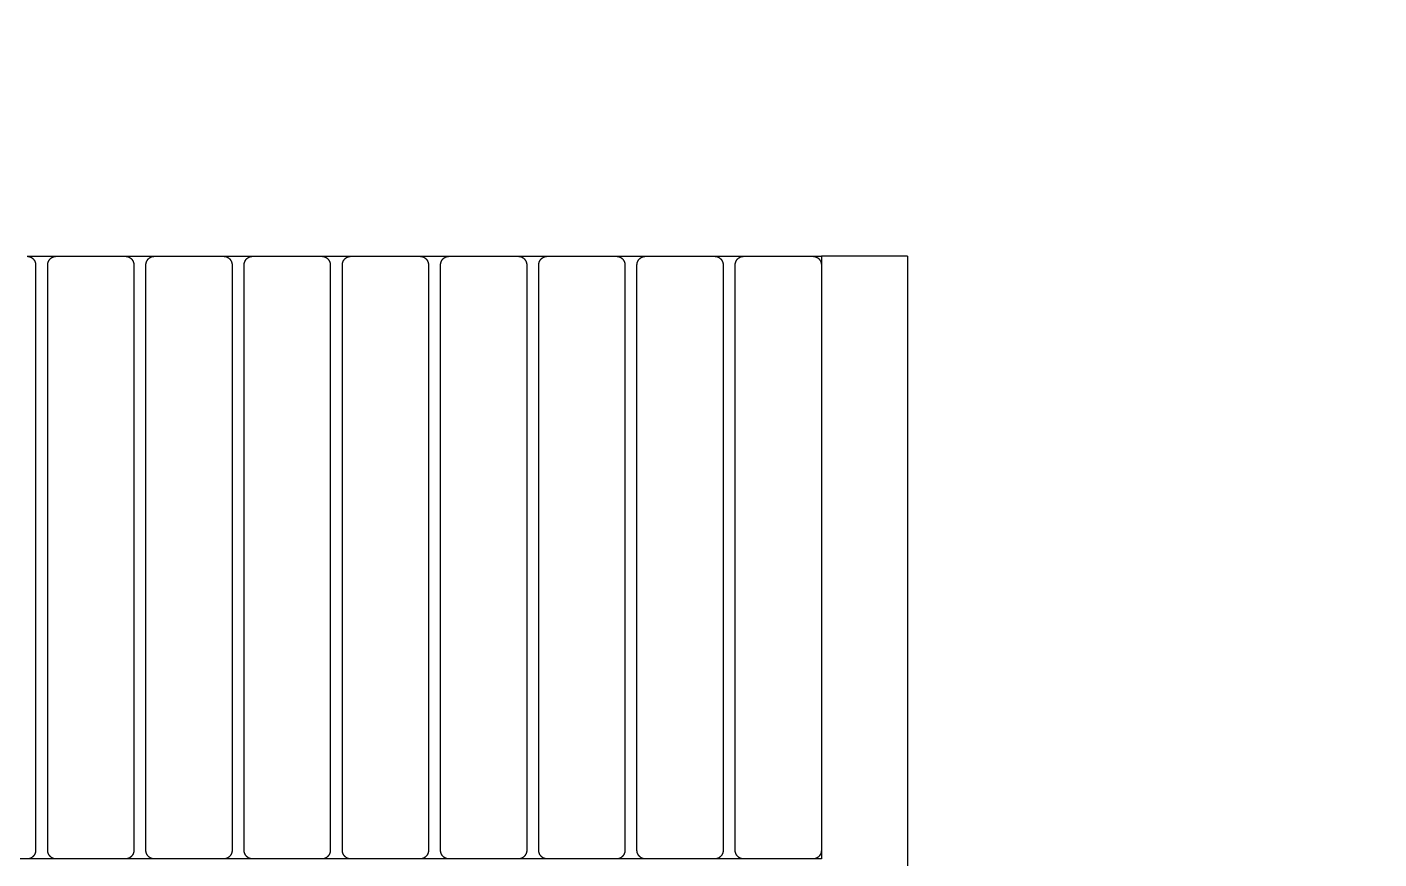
# Model space of a CAD drawing. Header units: millimetres. Extents: x -58335 to 291665, y -66693 to 213307.
# Drawn here: x 184793 to 185578, y -15502 to -15019 of the extents above; entities that cross this region are included whole.
import ezdxf

# ---------------------------------------------------------------- set-up
doc = ezdxf.new("R2010")
doc.units = ezdxf.units.MM
doc.header["$LTSCALE"] = 1000
for name, color, linetype in [('X-SITE$0$-MY-녹지', 254, 'Continuous'), ('X-SITE$0$-MY-시설선', 254, 'Continuous'), ('X-SITE$0$-MY-시설선 wood', 254, 'Continuous')]:
    doc.layers.add(name, color=color, linetype=linetype)
pattern_1 = [(0, (-29382.5, 14650.24), (317.5, 317.5), [158.75, -476.25]), (90, (-29303.13, 14570.87), (-317.5, 317.5), [158.75, -476.25])]

# ---------------------------------------------------------------- blocks, each defined once
blk = doc.blocks.new('X-SITE$0$GPSP-100')
at = {"layer": 'X-SITE$0$-MY-시설선'}
for points in [[(-2895.22, 0), (-2900, 0)], [(-2838.22, 0), (-2854.78, 0)], [(-2781.22, 0), (-2797.78, 0)], [(-2724.22, 0), (-2740.78, 0)], [(-2667.22, 0), (-2683.78, 0)], [(-2610.22, 0), (-2626.78, 0)], [(-2553.22, 0), (-2569.78, 0)], [(-2496.22, 0), (-2512.78, 0)], [(-2439.22, 0), (-2455.78, 0)], [(-2950, 0), (-2900, 0)], [(-2950, 0), (-2950, -750)], [(-2900, 0), (-2900, -4.78)], [(-2900, -345.22), (-2900, -350)], [(-2900, -350), (-2895.22, -350)], [(-2854.78, -350), (-2838.22, -350)], [(-2797.78, -350), (-2781.22, -350)], [(-2740.78, -350), (-2724.22, -350)], [(-2683.78, -350), (-2667.22, -350)], [(-2626.78, -350), (-2610.22, -350)], [(-2569.78, -350), (-2553.22, -350)], [(-2512.78, -350), (-2496.22, -350)], [(-2455.78, -350), (-2439.22, -350)]]:
    blk.add_lwpolyline(points, dxfattribs=at)
at = {"layer": 'X-SITE$0$-MY-시설선 wood'}
for points in [[(-2895, 0), (-2895.11, 0), (-2895.22, 0), (-2895.34, -0.01), (-2895.45, -0.02), (-2895.56, -0.03), (-2895.68, -0.05), (-2895.79, -0.06), (-2895.91, -0.08), (-2896.03, -0.11), (-2896.14, -0.13), (-2896.26, -0.16), (-2896.38, -0.19), (-2896.49, -0.23), (-2896.61, -0.27), (-2896.72, -0.31), (-2896.84, -0.35), (-2896.96, -0.4), (-2897.07, -0.45), (-2897.18, -0.5), (-2897.3, -0.56), (-2897.41, -0.62), (-2897.52, -0.68), (-2897.63, -0.75), (-2897.74, -0.82), (-2897.84, -0.89), (-2897.95, -0.96), (-2898.05, -1.04), (-2898.15, -1.12), (-2898.25, -1.2), (-2898.35, -1.29), (-2898.44, -1.37), (-2898.54, -1.46), (-2898.63, -1.56), (-2898.71, -1.65), (-2898.8, -1.75), (-2898.88, -1.85), (-2898.96, -1.95), (-2899.04, -2.05), (-2899.11, -2.16), (-2899.18, -2.26), (-2899.25, -2.37), (-2899.32, -2.48), (-2899.38, -2.59), (-2899.44, -2.7), (-2899.5, -2.82), (-2899.55, -2.93), (-2899.6, -3.04), (-2899.65, -3.16), (-2899.69, -3.28), (-2899.73, -3.39), (-2899.77, -3.51), (-2899.81, -3.62), (-2899.84, -3.74), (-2899.87, -3.86), (-2899.89, -3.97), (-2899.92, -4.09), (-2899.94, -4.21), (-2899.95, -4.32), (-2899.97, -4.44), (-2899.98, -4.55), (-2899.99, -4.66), (-2900, -4.78), (-2900, -4.89), (-2900, -5)], [(-2855, 0), (-2895, 0)], [(-2850, -5), (-2850, -4.89), (-2850, -4.78), (-2850.01, -4.66), (-2850.02, -4.55), (-2850.03, -4.44), (-2850.05, -4.32), (-2850.06, -4.21), (-2850.08, -4.09), (-2850.11, -3.97), (-2850.13, -3.86), (-2850.16, -3.74), (-2850.19, -3.62), (-2850.23, -3.51), (-2850.27, -3.39), (-2850.31, -3.28), (-2850.35, -3.16), (-2850.4, -3.04), (-2850.45, -2.93), (-2850.5, -2.82), (-2850.56, -2.7), (-2850.62, -2.59), (-2850.68, -2.48), (-2850.75, -2.37), (-2850.82, -2.26), (-2850.89, -2.16), (-2850.96, -2.05), (-2851.04, -1.95), (-2851.12, -1.85), (-2851.2, -1.75), (-2851.29, -1.65), (-2851.37, -1.56), (-2851.46, -1.46), (-2851.56, -1.37), (-2851.65, -1.29), (-2851.75, -1.2), (-2851.85, -1.12), (-2851.95, -1.04), (-2852.05, -0.96), (-2852.16, -0.89), (-2852.26, -0.82), (-2852.37, -0.75), (-2852.48, -0.68), (-2852.59, -0.62), (-2852.7, -0.56), (-2852.82, -0.5), (-2852.93, -0.45), (-2853.04, -0.4), (-2853.16, -0.35), (-2853.28, -0.31), (-2853.39, -0.27), (-2853.51, -0.23), (-2853.62, -0.19), (-2853.74, -0.16), (-2853.86, -0.13), (-2853.97, -0.11), (-2854.09, -0.08), (-2854.21, -0.06), (-2854.32, -0.05), (-2854.44, -0.03), (-2854.55, -0.02), (-2854.66, -0.01), (-2854.78, 0), (-2854.89, 0), (-2855, 0)], [(-2838, 0), (-2838.11, 0), (-2838.22, 0), (-2838.34, -0.01), (-2838.45, -0.02), (-2838.56, -0.03), (-2838.68, -0.05), (-2838.79, -0.06), (-2838.91, -0.08), (-2839.03, -0.11), (-2839.14, -0.13), (-2839.26, -0.16), (-2839.38, -0.19), (-2839.49, -0.23), (-2839.61, -0.27), (-2839.72, -0.31), (-2839.84, -0.35), (-2839.96, -0.4), (-2840.07, -0.45), (-2840.18, -0.5), (-2840.3, -0.56), (-2840.41, -0.62), (-2840.52, -0.68), (-2840.63, -0.75), (-2840.74, -0.82), (-2840.84, -0.89), (-2840.95, -0.96), (-2841.05, -1.04), (-2841.15, -1.12), (-2841.25, -1.2), (-2841.35, -1.29), (-2841.44, -1.37), (-2841.54, -1.46), (-2841.63, -1.56), (-2841.71, -1.65), (-2841.8, -1.75), (-2841.88, -1.85), (-2841.96, -1.95), (-2842.04, -2.05), (-2842.11, -2.16), (-2842.18, -2.26), (-2842.25, -2.37), (-2842.32, -2.48), (-2842.38, -2.59), (-2842.44, -2.7), (-2842.5, -2.82), (-2842.55, -2.93), (-2842.6, -3.04), (-2842.65, -3.16), (-2842.69, -3.28), (-2842.73, -3.39), (-2842.77, -3.51), (-2842.81, -3.62), (-2842.84, -3.74), (-2842.87, -3.86), (-2842.89, -3.97), (-2842.92, -4.09), (-2842.94, -4.21), (-2842.95, -4.32), (-2842.97, -4.44), (-2842.98, -4.55), (-2842.99, -4.66), (-2843, -4.78), (-2843, -4.89), (-2843, -5)], [(-2798, 0), (-2838, 0)], [(-2793, -5), (-2793, -4.89), (-2793, -4.78), (-2793.01, -4.66), (-2793.02, -4.55), (-2793.03, -4.44), (-2793.05, -4.32), (-2793.06, -4.21), (-2793.08, -4.09), (-2793.11, -3.97), (-2793.13, -3.86), (-2793.16, -3.74), (-2793.19, -3.62), (-2793.23, -3.51), (-2793.27, -3.39), (-2793.31, -3.28), (-2793.35, -3.16), (-2793.4, -3.04), (-2793.45, -2.93), (-2793.5, -2.82), (-2793.56, -2.7), (-2793.62, -2.59), (-2793.68, -2.48), (-2793.75, -2.37), (-2793.82, -2.26), (-2793.89, -2.16), (-2793.96, -2.05), (-2794.04, -1.95), (-2794.12, -1.85), (-2794.2, -1.75), (-2794.29, -1.65), (-2794.37, -1.56), (-2794.46, -1.46), (-2794.56, -1.37), (-2794.65, -1.29), (-2794.75, -1.2), (-2794.85, -1.12), (-2794.95, -1.04), (-2795.05, -0.96), (-2795.16, -0.89), (-2795.26, -0.82), (-2795.37, -0.75), (-2795.48, -0.68), (-2795.59, -0.62), (-2795.7, -0.56), (-2795.82, -0.5), (-2795.93, -0.45), (-2796.04, -0.4), (-2796.16, -0.35), (-2796.28, -0.31), (-2796.39, -0.27), (-2796.51, -0.23), (-2796.62, -0.19), (-2796.74, -0.16), (-2796.86, -0.13), (-2796.97, -0.11), (-2797.09, -0.08), (-2797.21, -0.06), (-2797.32, -0.05), (-2797.44, -0.03), (-2797.55, -0.02), (-2797.66, -0.01), (-2797.78, 0), (-2797.89, 0), (-2798, 0)], [(-2781, 0), (-2781.11, 0), (-2781.22, 0), (-2781.34, -0.01), (-2781.45, -0.02), (-2781.56, -0.03), (-2781.68, -0.05), (-2781.79, -0.06), (-2781.91, -0.08), (-2782.03, -0.11), (-2782.14, -0.13), (-2782.26, -0.16), (-2782.38, -0.19), (-2782.49, -0.23), (-2782.61, -0.27), (-2782.72, -0.31), (-2782.84, -0.35), (-2782.96, -0.4), (-2783.07, -0.45), (-2783.18, -0.5), (-2783.3, -0.56), (-2783.41, -0.62), (-2783.52, -0.68), (-2783.63, -0.75), (-2783.74, -0.82), (-2783.84, -0.89), (-2783.95, -0.96), (-2784.05, -1.04), (-2784.15, -1.12), (-2784.25, -1.2), (-2784.35, -1.29), (-2784.44, -1.37), (-2784.54, -1.46), (-2784.63, -1.56), (-2784.71, -1.65), (-2784.8, -1.75), (-2784.88, -1.85), (-2784.96, -1.95), (-2785.04, -2.05), (-2785.11, -2.16), (-2785.18, -2.26), (-2785.25, -2.37), (-2785.32, -2.48), (-2785.38, -2.59), (-2785.44, -2.7), (-2785.5, -2.82), (-2785.55, -2.93), (-2785.6, -3.04), (-2785.65, -3.16), (-2785.69, -3.28), (-2785.73, -3.39), (-2785.77, -3.51), (-2785.81, -3.62), (-2785.84, -3.74), (-2785.87, -3.86), (-2785.89, -3.97), (-2785.92, -4.09), (-2785.94, -4.21), (-2785.95, -4.32), (-2785.97, -4.44), (-2785.98, -4.55), (-2785.99, -4.66), (-2786, -4.78), (-2786, -4.89), (-2786, -5)], [(-2741, 0), (-2781, 0)], [(-2736, -5), (-2736, -4.89), (-2736, -4.78), (-2736.01, -4.66), (-2736.02, -4.55), (-2736.03, -4.44), (-2736.05, -4.32), (-2736.06, -4.21), (-2736.08, -4.09), (-2736.11, -3.97), (-2736.13, -3.86), (-2736.16, -3.74), (-2736.19, -3.62), (-2736.23, -3.51), (-2736.27, -3.39), (-2736.31, -3.28), (-2736.35, -3.16), (-2736.4, -3.04), (-2736.45, -2.93), (-2736.5, -2.82), (-2736.56, -2.7), (-2736.62, -2.59), (-2736.68, -2.48), (-2736.75, -2.37), (-2736.82, -2.26), (-2736.89, -2.16), (-2736.96, -2.05), (-2737.04, -1.95), (-2737.12, -1.85), (-2737.2, -1.75), (-2737.29, -1.65), (-2737.37, -1.56), (-2737.46, -1.46), (-2737.56, -1.37), (-2737.65, -1.29), (-2737.75, -1.2), (-2737.85, -1.12), (-2737.95, -1.04), (-2738.05, -0.96), (-2738.16, -0.89), (-2738.26, -0.82), (-2738.37, -0.75), (-2738.48, -0.68), (-2738.59, -0.62), (-2738.7, -0.56), (-2738.82, -0.5), (-2738.93, -0.45), (-2739.04, -0.4), (-2739.16, -0.35), (-2739.28, -0.31), (-2739.39, -0.27), (-2739.51, -0.23), (-2739.62, -0.19), (-2739.74, -0.16), (-2739.86, -0.13), (-2739.97, -0.11), (-2740.09, -0.08), (-2740.21, -0.06), (-2740.32, -0.05), (-2740.44, -0.03), (-2740.55, -0.02), (-2740.66, -0.01), (-2740.78, 0), (-2740.89, 0), (-2741, 0)], [(-2724, 0), (-2724.11, 0), (-2724.22, 0), (-2724.34, -0.01), (-2724.45, -0.02), (-2724.56, -0.03), (-2724.68, -0.05), (-2724.79, -0.06), (-2724.91, -0.08), (-2725.03, -0.11), (-2725.14, -0.13), (-2725.26, -0.16), (-2725.38, -0.19), (-2725.49, -0.23), (-2725.61, -0.27), (-2725.72, -0.31), (-2725.84, -0.35), (-2725.96, -0.4), (-2726.07, -0.45), (-2726.18, -0.5), (-2726.3, -0.56), (-2726.41, -0.62), (-2726.52, -0.68), (-2726.63, -0.75), (-2726.74, -0.82), (-2726.84, -0.89), (-2726.95, -0.96), (-2727.05, -1.04), (-2727.15, -1.12), (-2727.25, -1.2), (-2727.35, -1.29), (-2727.44, -1.37), (-2727.54, -1.46), (-2727.63, -1.56), (-2727.71, -1.65), (-2727.8, -1.75), (-2727.88, -1.85), (-2727.96, -1.95), (-2728.04, -2.05), (-2728.11, -2.16), (-2728.18, -2.26), (-2728.25, -2.37), (-2728.32, -2.48), (-2728.38, -2.59), (-2728.44, -2.7), (-2728.5, -2.82), (-2728.55, -2.93), (-2728.6, -3.04), (-2728.65, -3.16), (-2728.69, -3.28), (-2728.73, -3.39), (-2728.77, -3.51), (-2728.81, -3.62), (-2728.84, -3.74), (-2728.87, -3.86), (-2728.89, -3.97), (-2728.92, -4.09), (-2728.94, -4.21), (-2728.95, -4.32), (-2728.97, -4.44), (-2728.98, -4.55), (-2728.99, -4.66), (-2729, -4.78), (-2729, -4.89), (-2729, -5)], [(-2684, 0), (-2724, 0)], [(-2679, -5), (-2679, -4.89), (-2679, -4.78), (-2679.01, -4.66), (-2679.02, -4.55), (-2679.03, -4.44), (-2679.05, -4.32), (-2679.06, -4.21), (-2679.08, -4.09), (-2679.11, -3.97), (-2679.13, -3.86), (-2679.16, -3.74), (-2679.19, -3.62), (-2679.23, -3.51), (-2679.27, -3.39), (-2679.31, -3.28), (-2679.35, -3.16), (-2679.4, -3.04), (-2679.45, -2.93), (-2679.5, -2.82), (-2679.56, -2.7), (-2679.62, -2.59), (-2679.68, -2.48), (-2679.75, -2.37), (-2679.82, -2.26), (-2679.89, -2.16), (-2679.96, -2.05), (-2680.04, -1.95), (-2680.12, -1.85), (-2680.2, -1.75), (-2680.29, -1.65), (-2680.37, -1.56), (-2680.46, -1.46), (-2680.56, -1.37), (-2680.65, -1.29), (-2680.75, -1.2), (-2680.85, -1.12), (-2680.95, -1.04), (-2681.05, -0.96), (-2681.16, -0.89), (-2681.26, -0.82), (-2681.37, -0.75), (-2681.48, -0.68), (-2681.59, -0.62), (-2681.7, -0.56), (-2681.82, -0.5), (-2681.93, -0.45), (-2682.04, -0.4), (-2682.16, -0.35), (-2682.28, -0.31), (-2682.39, -0.27), (-2682.51, -0.23), (-2682.62, -0.19), (-2682.74, -0.16), (-2682.86, -0.13), (-2682.97, -0.11), (-2683.09, -0.08), (-2683.21, -0.06), (-2683.32, -0.05), (-2683.44, -0.03), (-2683.55, -0.02), (-2683.66, -0.01), (-2683.78, 0), (-2683.89, 0), (-2684, 0)], [(-2667, 0), (-2667.11, 0), (-2667.22, 0), (-2667.34, -0.01), (-2667.45, -0.02), (-2667.56, -0.03), (-2667.68, -0.05), (-2667.79, -0.06), (-2667.91, -0.08), (-2668.03, -0.11), (-2668.14, -0.13), (-2668.26, -0.16), (-2668.38, -0.19), (-2668.49, -0.23), (-2668.61, -0.27), (-2668.72, -0.31), (-2668.84, -0.35), (-2668.96, -0.4), (-2669.07, -0.45), (-2669.18, -0.5), (-2669.3, -0.56), (-2669.41, -0.62), (-2669.52, -0.68), (-2669.63, -0.75), (-2669.74, -0.82), (-2669.84, -0.89), (-2669.95, -0.96), (-2670.05, -1.04), (-2670.15, -1.12), (-2670.25, -1.2), (-2670.35, -1.29), (-2670.44, -1.37), (-2670.54, -1.46), (-2670.63, -1.56), (-2670.71, -1.65), (-2670.8, -1.75), (-2670.88, -1.85), (-2670.96, -1.95), (-2671.04, -2.05), (-2671.11, -2.16), (-2671.18, -2.26), (-2671.25, -2.37), (-2671.32, -2.48), (-2671.38, -2.59), (-2671.44, -2.7), (-2671.5, -2.82), (-2671.55, -2.93), (-2671.6, -3.04), (-2671.65, -3.16), (-2671.69, -3.28), (-2671.73, -3.39), (-2671.77, -3.51), (-2671.81, -3.62), (-2671.84, -3.74), (-2671.87, -3.86), (-2671.89, -3.97), (-2671.92, -4.09), (-2671.94, -4.21), (-2671.95, -4.32), (-2671.97, -4.44), (-2671.98, -4.55), (-2671.99, -4.66), (-2672, -4.78), (-2672, -4.89), (-2672, -5)], [(-2627, 0), (-2667, 0)], [(-2622, -5), (-2622, -4.89), (-2622, -4.78), (-2622.01, -4.66), (-2622.02, -4.55), (-2622.03, -4.44), (-2622.05, -4.32), (-2622.06, -4.21), (-2622.08, -4.09), (-2622.11, -3.97), (-2622.13, -3.86), (-2622.16, -3.74), (-2622.19, -3.62), (-2622.23, -3.51), (-2622.27, -3.39), (-2622.31, -3.28), (-2622.35, -3.16), (-2622.4, -3.04), (-2622.45, -2.93), (-2622.5, -2.82), (-2622.56, -2.7), (-2622.62, -2.59), (-2622.68, -2.48), (-2622.75, -2.37), (-2622.82, -2.26), (-2622.89, -2.16), (-2622.96, -2.05), (-2623.04, -1.95), (-2623.12, -1.85), (-2623.2, -1.75), (-2623.29, -1.65), (-2623.37, -1.56), (-2623.46, -1.46), (-2623.56, -1.37), (-2623.65, -1.29), (-2623.75, -1.2), (-2623.85, -1.12), (-2623.95, -1.04), (-2624.05, -0.96), (-2624.16, -0.89), (-2624.26, -0.82), (-2624.37, -0.75), (-2624.48, -0.68), (-2624.59, -0.62), (-2624.7, -0.56), (-2624.82, -0.5), (-2624.93, -0.45), (-2625.04, -0.4), (-2625.16, -0.35), (-2625.28, -0.31), (-2625.39, -0.27), (-2625.51, -0.23), (-2625.62, -0.19), (-2625.74, -0.16), (-2625.86, -0.13), (-2625.97, -0.11), (-2626.09, -0.08), (-2626.21, -0.06), (-2626.32, -0.05), (-2626.44, -0.03), (-2626.55, -0.02), (-2626.66, -0.01), (-2626.78, 0), (-2626.89, 0), (-2627, 0)], [(-2610, 0), (-2610.11, 0), (-2610.22, 0), (-2610.34, -0.01), (-2610.45, -0.02), (-2610.56, -0.03), (-2610.68, -0.05), (-2610.79, -0.06), (-2610.91, -0.08), (-2611.03, -0.11), (-2611.14, -0.13), (-2611.26, -0.16), (-2611.38, -0.19), (-2611.49, -0.23), (-2611.61, -0.27), (-2611.72, -0.31), (-2611.84, -0.35), (-2611.96, -0.4), (-2612.07, -0.45), (-2612.18, -0.5), (-2612.3, -0.56), (-2612.41, -0.62), (-2612.52, -0.68), (-2612.63, -0.75), (-2612.74, -0.82), (-2612.84, -0.89), (-2612.95, -0.96), (-2613.05, -1.04), (-2613.15, -1.12), (-2613.25, -1.2), (-2613.35, -1.29), (-2613.44, -1.37), (-2613.54, -1.46), (-2613.63, -1.56), (-2613.71, -1.65), (-2613.8, -1.75), (-2613.88, -1.85), (-2613.96, -1.95), (-2614.04, -2.05), (-2614.11, -2.16), (-2614.18, -2.26), (-2614.25, -2.37), (-2614.32, -2.48), (-2614.38, -2.59), (-2614.44, -2.7), (-2614.5, -2.82), (-2614.55, -2.93), (-2614.6, -3.04), (-2614.65, -3.16), (-2614.69, -3.28), (-2614.73, -3.39), (-2614.77, -3.51), (-2614.81, -3.62), (-2614.84, -3.74), (-2614.87, -3.86), (-2614.89, -3.97), (-2614.92, -4.09), (-2614.94, -4.21), (-2614.95, -4.32), (-2614.97, -4.44), (-2614.98, -4.55), (-2614.99, -4.66), (-2615, -4.78), (-2615, -4.89), (-2615, -5)], [(-2570, 0), (-2610, 0)], [(-2565, -5), (-2565, -4.89), (-2565, -4.78), (-2565.01, -4.66), (-2565.02, -4.55), (-2565.03, -4.44), (-2565.05, -4.32), (-2565.06, -4.21), (-2565.08, -4.09), (-2565.11, -3.97), (-2565.13, -3.86), (-2565.16, -3.74), (-2565.19, -3.62), (-2565.23, -3.51), (-2565.27, -3.39), (-2565.31, -3.28), (-2565.35, -3.16), (-2565.4, -3.04), (-2565.45, -2.93), (-2565.5, -2.82), (-2565.56, -2.7), (-2565.62, -2.59), (-2565.68, -2.48), (-2565.75, -2.37), (-2565.82, -2.26), (-2565.89, -2.16), (-2565.96, -2.05), (-2566.04, -1.95), (-2566.12, -1.85), (-2566.2, -1.75), (-2566.29, -1.65), (-2566.37, -1.56), (-2566.46, -1.46), (-2566.56, -1.37), (-2566.65, -1.29), (-2566.75, -1.2), (-2566.85, -1.12), (-2566.95, -1.04), (-2567.05, -0.96), (-2567.16, -0.89), (-2567.26, -0.82), (-2567.37, -0.75), (-2567.48, -0.68), (-2567.59, -0.62), (-2567.7, -0.56), (-2567.82, -0.5), (-2567.93, -0.45), (-2568.04, -0.4), (-2568.16, -0.35), (-2568.28, -0.31), (-2568.39, -0.27), (-2568.51, -0.23), (-2568.62, -0.19), (-2568.74, -0.16), (-2568.86, -0.13), (-2568.97, -0.11), (-2569.09, -0.08), (-2569.21, -0.06), (-2569.32, -0.05), (-2569.44, -0.03), (-2569.55, -0.02), (-2569.66, -0.01), (-2569.78, 0), (-2569.89, 0), (-2570, 0)], [(-2553, 0), (-2553.11, 0), (-2553.22, 0), (-2553.34, -0.01), (-2553.45, -0.02), (-2553.56, -0.03), (-2553.68, -0.05), (-2553.79, -0.06), (-2553.91, -0.08), (-2554.03, -0.11), (-2554.14, -0.13), (-2554.26, -0.16), (-2554.38, -0.19), (-2554.49, -0.23), (-2554.61, -0.27), (-2554.72, -0.31), (-2554.84, -0.35), (-2554.96, -0.4), (-2555.07, -0.45), (-2555.18, -0.5), (-2555.3, -0.56), (-2555.41, -0.62), (-2555.52, -0.68), (-2555.63, -0.75), (-2555.74, -0.82), (-2555.84, -0.89), (-2555.95, -0.96), (-2556.05, -1.04), (-2556.15, -1.12), (-2556.25, -1.2), (-2556.35, -1.29), (-2556.44, -1.37), (-2556.54, -1.46), (-2556.63, -1.56), (-2556.71, -1.65), (-2556.8, -1.75), (-2556.88, -1.85), (-2556.96, -1.95), (-2557.04, -2.05), (-2557.11, -2.16), (-2557.18, -2.26), (-2557.25, -2.37), (-2557.32, -2.48), (-2557.38, -2.59), (-2557.44, -2.7), (-2557.5, -2.82), (-2557.55, -2.93), (-2557.6, -3.04), (-2557.65, -3.16), (-2557.69, -3.28), (-2557.73, -3.39), (-2557.77, -3.51), (-2557.81, -3.62), (-2557.84, -3.74), (-2557.87, -3.86), (-2557.89, -3.97), (-2557.92, -4.09), (-2557.94, -4.21), (-2557.95, -4.32), (-2557.97, -4.44), (-2557.98, -4.55), (-2557.99, -4.66), (-2558, -4.78), (-2558, -4.89), (-2558, -5)], [(-2513, 0), (-2553, 0)], [(-2508, -5), (-2508, -4.89), (-2508, -4.78), (-2508.01, -4.66), (-2508.02, -4.55), (-2508.03, -4.44), (-2508.05, -4.32), (-2508.06, -4.21), (-2508.08, -4.09), (-2508.11, -3.97), (-2508.13, -3.86), (-2508.16, -3.74), (-2508.19, -3.62), (-2508.23, -3.51), (-2508.27, -3.39), (-2508.31, -3.28), (-2508.35, -3.16), (-2508.4, -3.04), (-2508.45, -2.93), (-2508.5, -2.82), (-2508.56, -2.7), (-2508.62, -2.59), (-2508.68, -2.48), (-2508.75, -2.37), (-2508.82, -2.26), (-2508.89, -2.16), (-2508.96, -2.05), (-2509.04, -1.95), (-2509.12, -1.85), (-2509.2, -1.75), (-2509.29, -1.65), (-2509.37, -1.56), (-2509.46, -1.46), (-2509.56, -1.37), (-2509.65, -1.29), (-2509.75, -1.2), (-2509.85, -1.12), (-2509.95, -1.04), (-2510.05, -0.96), (-2510.16, -0.89), (-2510.26, -0.82), (-2510.37, -0.75), (-2510.48, -0.68), (-2510.59, -0.62), (-2510.7, -0.56), (-2510.82, -0.5), (-2510.93, -0.45), (-2511.04, -0.4), (-2511.16, -0.35), (-2511.28, -0.31), (-2511.39, -0.27), (-2511.51, -0.23), (-2511.62, -0.19), (-2511.74, -0.16), (-2511.86, -0.13), (-2511.97, -0.11), (-2512.09, -0.08), (-2512.21, -0.06), (-2512.32, -0.05), (-2512.44, -0.03), (-2512.55, -0.02), (-2512.66, -0.01), (-2512.78, 0), (-2512.89, 0), (-2513, 0)], [(-2496, 0), (-2496.11, 0), (-2496.22, 0), (-2496.34, -0.01), (-2496.45, -0.02), (-2496.56, -0.03), (-2496.68, -0.05), (-2496.79, -0.06), (-2496.91, -0.08), (-2497.03, -0.11), (-2497.14, -0.13), (-2497.26, -0.16), (-2497.38, -0.19), (-2497.49, -0.23), (-2497.61, -0.27), (-2497.72, -0.31), (-2497.84, -0.35), (-2497.96, -0.4), (-2498.07, -0.45), (-2498.18, -0.5), (-2498.3, -0.56), (-2498.41, -0.62), (-2498.52, -0.68), (-2498.63, -0.75), (-2498.74, -0.82), (-2498.84, -0.89), (-2498.95, -0.96), (-2499.05, -1.04), (-2499.15, -1.12), (-2499.25, -1.2), (-2499.35, -1.29), (-2499.44, -1.37), (-2499.54, -1.46), (-2499.63, -1.56), (-2499.71, -1.65), (-2499.8, -1.75), (-2499.88, -1.85), (-2499.96, -1.95), (-2500.04, -2.05), (-2500.11, -2.16), (-2500.18, -2.26), (-2500.25, -2.37), (-2500.32, -2.48), (-2500.38, -2.59), (-2500.44, -2.7), (-2500.5, -2.82), (-2500.55, -2.93), (-2500.6, -3.04), (-2500.65, -3.16), (-2500.69, -3.28), (-2500.73, -3.39), (-2500.77, -3.51), (-2500.81, -3.62), (-2500.84, -3.74), (-2500.87, -3.86), (-2500.89, -3.97), (-2500.92, -4.09), (-2500.94, -4.21), (-2500.95, -4.32), (-2500.97, -4.44), (-2500.98, -4.55), (-2500.99, -4.66), (-2501, -4.78), (-2501, -4.89), (-2501, -5)], [(-2456, 0), (-2496, 0)], [(-2451, -5), (-2451, -4.89), (-2451, -4.78), (-2451.01, -4.66), (-2451.02, -4.55), (-2451.03, -4.44), (-2451.05, -4.32), (-2451.06, -4.21), (-2451.08, -4.09), (-2451.11, -3.97), (-2451.13, -3.86), (-2451.16, -3.74), (-2451.19, -3.62), (-2451.23, -3.51), (-2451.27, -3.39), (-2451.31, -3.28), (-2451.35, -3.16), (-2451.4, -3.04), (-2451.45, -2.93), (-2451.5, -2.82), (-2451.56, -2.7), (-2451.62, -2.59), (-2451.68, -2.48), (-2451.75, -2.37), (-2451.82, -2.26), (-2451.89, -2.16), (-2451.96, -2.05), (-2452.04, -1.95), (-2452.12, -1.85), (-2452.2, -1.75), (-2452.29, -1.65), (-2452.37, -1.56), (-2452.46, -1.46), (-2452.56, -1.37), (-2452.65, -1.29), (-2452.75, -1.2), (-2452.85, -1.12), (-2452.95, -1.04), (-2453.05, -0.96), (-2453.16, -0.89), (-2453.26, -0.82), (-2453.37, -0.75), (-2453.48, -0.68), (-2453.59, -0.62), (-2453.7, -0.56), (-2453.82, -0.5), (-2453.93, -0.45), (-2454.04, -0.4), (-2454.16, -0.35), (-2454.28, -0.31), (-2454.39, -0.27), (-2454.51, -0.23), (-2454.62, -0.19), (-2454.74, -0.16), (-2454.86, -0.13), (-2454.97, -0.11), (-2455.09, -0.08), (-2455.21, -0.06), (-2455.32, -0.05), (-2455.44, -0.03), (-2455.55, -0.02), (-2455.66, -0.01), (-2455.78, 0), (-2455.89, 0), (-2456, 0)], [(-2439, 0), (-2439.11, 0), (-2439.22, 0), (-2439.34, -0.01), (-2439.45, -0.02), (-2439.56, -0.03), (-2439.68, -0.05), (-2439.79, -0.06), (-2439.91, -0.08), (-2440.03, -0.11), (-2440.14, -0.13), (-2440.26, -0.16), (-2440.38, -0.19), (-2440.49, -0.23), (-2440.61, -0.27), (-2440.72, -0.31), (-2440.84, -0.35), (-2440.96, -0.4), (-2441.07, -0.45), (-2441.18, -0.5), (-2441.3, -0.56), (-2441.41, -0.62), (-2441.52, -0.68), (-2441.63, -0.75), (-2441.74, -0.82), (-2441.84, -0.89), (-2441.95, -0.96), (-2442.05, -1.04), (-2442.15, -1.12), (-2442.25, -1.2), (-2442.35, -1.29), (-2442.44, -1.37), (-2442.54, -1.46), (-2442.63, -1.56), (-2442.71, -1.65), (-2442.8, -1.75), (-2442.88, -1.85), (-2442.96, -1.95), (-2443.04, -2.05), (-2443.11, -2.16), (-2443.18, -2.26), (-2443.25, -2.37), (-2443.32, -2.48), (-2443.38, -2.59), (-2443.44, -2.7), (-2443.5, -2.82), (-2443.55, -2.93), (-2443.6, -3.04), (-2443.65, -3.16), (-2443.69, -3.28), (-2443.73, -3.39), (-2443.77, -3.51), (-2443.81, -3.62), (-2443.84, -3.74), (-2443.87, -3.86), (-2443.89, -3.97), (-2443.92, -4.09), (-2443.94, -4.21), (-2443.95, -4.32), (-2443.97, -4.44), (-2443.98, -4.55), (-2443.99, -4.66), (-2444, -4.78), (-2444, -4.89), (-2444, -5)], [(-2900, -5), (-2900, -345)], [(-2850, -345), (-2850, -5)], [(-2843, -5), (-2843, -345)], [(-2793, -345), (-2793, -5)], [(-2786, -5), (-2786, -345)], [(-2736, -345), (-2736, -5)], [(-2729, -5), (-2729, -345)], [(-2679, -345), (-2679, -5)], [(-2672, -5), (-2672, -345)], [(-2622, -345), (-2622, -5)], [(-2615, -5), (-2615, -345)], [(-2565, -345), (-2565, -5)], [(-2558, -5), (-2558, -345)], [(-2508, -345), (-2508, -5)], [(-2501, -5), (-2501, -345)], [(-2451, -345), (-2451, -5)], [(-2444, -5), (-2444, -345)], [(-2900, -345), (-2900, -345.11), (-2900, -345.22), (-2899.99, -345.34), (-2899.98, -345.45), (-2899.97, -345.56), (-2899.95, -345.68), (-2899.94, -345.79), (-2899.92, -345.91), (-2899.89, -346.03), (-2899.87, -346.14), (-2899.84, -346.26), (-2899.81, -346.38), (-2899.77, -346.49), (-2899.73, -346.61), (-2899.69, -346.72), (-2899.65, -346.84), (-2899.6, -346.96), (-2899.55, -347.07), (-2899.5, -347.18), (-2899.44, -347.3), (-2899.38, -347.41), (-2899.32, -347.52), (-2899.25, -347.63), (-2899.18, -347.74), (-2899.11, -347.84), (-2899.04, -347.95), (-2898.96, -348.05), (-2898.88, -348.15), (-2898.8, -348.25), (-2898.71, -348.35), (-2898.63, -348.44), (-2898.54, -348.54), (-2898.44, -348.63), (-2898.35, -348.71), (-2898.25, -348.8), (-2898.15, -348.88), (-2898.05, -348.96), (-2897.95, -349.04), (-2897.84, -349.11), (-2897.74, -349.18), (-2897.63, -349.25), (-2897.52, -349.32), (-2897.41, -349.38), (-2897.3, -349.44), (-2897.18, -349.5), (-2897.07, -349.55), (-2896.96, -349.6), (-2896.84, -349.65), (-2896.72, -349.69), (-2896.61, -349.73), (-2896.49, -349.77), (-2896.38, -349.81), (-2896.26, -349.84), (-2896.14, -349.87), (-2896.03, -349.89), (-2895.91, -349.92), (-2895.79, -349.94), (-2895.68, -349.95), (-2895.56, -349.97), (-2895.45, -349.98), (-2895.34, -349.99), (-2895.22, -350), (-2895.11, -350), (-2895, -350)], [(-2855, -350), (-2854.89, -350), (-2854.78, -350), (-2854.66, -349.99), (-2854.55, -349.98), (-2854.44, -349.97), (-2854.32, -349.95), (-2854.21, -349.94), (-2854.09, -349.92), (-2853.97, -349.89), (-2853.86, -349.87), (-2853.74, -349.84), (-2853.62, -349.81), (-2853.51, -349.77), (-2853.39, -349.73), (-2853.28, -349.69), (-2853.16, -349.65), (-2853.04, -349.6), (-2852.93, -349.55), (-2852.82, -349.5), (-2852.7, -349.44), (-2852.59, -349.38), (-2852.48, -349.32), (-2852.37, -349.25), (-2852.26, -349.18), (-2852.16, -349.11), (-2852.05, -349.04), (-2851.95, -348.96), (-2851.85, -348.88), (-2851.75, -348.8), (-2851.65, -348.71), (-2851.56, -348.63), (-2851.46, -348.54), (-2851.37, -348.44), (-2851.29, -348.35), (-2851.2, -348.25), (-2851.12, -348.15), (-2851.04, -348.05), (-2850.96, -347.95), (-2850.89, -347.84), (-2850.82, -347.74), (-2850.75, -347.63), (-2850.68, -347.52), (-2850.62, -347.41), (-2850.56, -347.3), (-2850.5, -347.18), (-2850.45, -347.07), (-2850.4, -346.96), (-2850.35, -346.84), (-2850.31, -346.72), (-2850.27, -346.61), (-2850.23, -346.49), (-2850.19, -346.38), (-2850.16, -346.26), (-2850.13, -346.14), (-2850.11, -346.03), (-2850.08, -345.91), (-2850.06, -345.79), (-2850.05, -345.68), (-2850.03, -345.56), (-2850.02, -345.45), (-2850.01, -345.34), (-2850, -345.22), (-2850, -345.11), (-2850, -345)], [(-2843, -345), (-2843, -345.11), (-2843, -345.22), (-2842.99, -345.34), (-2842.98, -345.45), (-2842.97, -345.56), (-2842.95, -345.68), (-2842.94, -345.79), (-2842.92, -345.91), (-2842.89, -346.03), (-2842.87, -346.14), (-2842.84, -346.26), (-2842.81, -346.38), (-2842.77, -346.49), (-2842.73, -346.61), (-2842.69, -346.72), (-2842.65, -346.84), (-2842.6, -346.96), (-2842.55, -347.07), (-2842.5, -347.18), (-2842.44, -347.3), (-2842.38, -347.41), (-2842.32, -347.52), (-2842.25, -347.63), (-2842.18, -347.74), (-2842.11, -347.84), (-2842.04, -347.95), (-2841.96, -348.05), (-2841.88, -348.15), (-2841.8, -348.25), (-2841.71, -348.35), (-2841.63, -348.44), (-2841.54, -348.54), (-2841.44, -348.63), (-2841.35, -348.71), (-2841.25, -348.8), (-2841.15, -348.88), (-2841.05, -348.96), (-2840.95, -349.04), (-2840.84, -349.11), (-2840.74, -349.18), (-2840.63, -349.25), (-2840.52, -349.32), (-2840.41, -349.38), (-2840.3, -349.44), (-2840.18, -349.5), (-2840.07, -349.55), (-2839.96, -349.6), (-2839.84, -349.65), (-2839.72, -349.69), (-2839.61, -349.73), (-2839.49, -349.77), (-2839.38, -349.81), (-2839.26, -349.84), (-2839.14, -349.87), (-2839.03, -349.89), (-2838.91, -349.92), (-2838.79, -349.94), (-2838.68, -349.95), (-2838.56, -349.97), (-2838.45, -349.98), (-2838.34, -349.99), (-2838.22, -350), (-2838.11, -350), (-2838, -350)], [(-2798, -350), (-2797.89, -350), (-2797.78, -350), (-2797.66, -349.99), (-2797.55, -349.98), (-2797.44, -349.97), (-2797.32, -349.95), (-2797.21, -349.94), (-2797.09, -349.92), (-2796.97, -349.89), (-2796.86, -349.87), (-2796.74, -349.84), (-2796.62, -349.81), (-2796.51, -349.77), (-2796.39, -349.73), (-2796.28, -349.69), (-2796.16, -349.65), (-2796.04, -349.6), (-2795.93, -349.55), (-2795.82, -349.5), (-2795.7, -349.44), (-2795.59, -349.38), (-2795.48, -349.32), (-2795.37, -349.25), (-2795.26, -349.18), (-2795.16, -349.11), (-2795.05, -349.04), (-2794.95, -348.96), (-2794.85, -348.88), (-2794.75, -348.8), (-2794.65, -348.71), (-2794.56, -348.63), (-2794.46, -348.54), (-2794.37, -348.44), (-2794.29, -348.35), (-2794.2, -348.25), (-2794.12, -348.15), (-2794.04, -348.05), (-2793.96, -347.95), (-2793.89, -347.84), (-2793.82, -347.74), (-2793.75, -347.63), (-2793.68, -347.52), (-2793.62, -347.41), (-2793.56, -347.3), (-2793.5, -347.18), (-2793.45, -347.07), (-2793.4, -346.96), (-2793.35, -346.84), (-2793.31, -346.72), (-2793.27, -346.61), (-2793.23, -346.49), (-2793.19, -346.38), (-2793.16, -346.26), (-2793.13, -346.14), (-2793.11, -346.03), (-2793.08, -345.91), (-2793.06, -345.79), (-2793.05, -345.68), (-2793.03, -345.56), (-2793.02, -345.45), (-2793.01, -345.34), (-2793, -345.22), (-2793, -345.11), (-2793, -345)], [(-2786, -345), (-2786, -345.11), (-2786, -345.22), (-2785.99, -345.34), (-2785.98, -345.45), (-2785.97, -345.56), (-2785.95, -345.68), (-2785.94, -345.79), (-2785.92, -345.91), (-2785.89, -346.03), (-2785.87, -346.14), (-2785.84, -346.26), (-2785.81, -346.38), (-2785.77, -346.49), (-2785.73, -346.61), (-2785.69, -346.72), (-2785.65, -346.84), (-2785.6, -346.96), (-2785.55, -347.07), (-2785.5, -347.18), (-2785.44, -347.3), (-2785.38, -347.41), (-2785.32, -347.52), (-2785.25, -347.63), (-2785.18, -347.74), (-2785.11, -347.84), (-2785.04, -347.95), (-2784.96, -348.05), (-2784.88, -348.15), (-2784.8, -348.25), (-2784.71, -348.35), (-2784.63, -348.44), (-2784.54, -348.54), (-2784.44, -348.63), (-2784.35, -348.71), (-2784.25, -348.8), (-2784.15, -348.88), (-2784.05, -348.96), (-2783.95, -349.04), (-2783.84, -349.11), (-2783.74, -349.18), (-2783.63, -349.25), (-2783.52, -349.32), (-2783.41, -349.38), (-2783.3, -349.44), (-2783.18, -349.5), (-2783.07, -349.55), (-2782.96, -349.6), (-2782.84, -349.65), (-2782.72, -349.69), (-2782.61, -349.73), (-2782.49, -349.77), (-2782.38, -349.81), (-2782.26, -349.84), (-2782.14, -349.87), (-2782.03, -349.89), (-2781.91, -349.92), (-2781.79, -349.94), (-2781.68, -349.95), (-2781.56, -349.97), (-2781.45, -349.98), (-2781.34, -349.99), (-2781.22, -350), (-2781.11, -350), (-2781, -350)], [(-2741, -350), (-2740.89, -350), (-2740.78, -350), (-2740.66, -349.99), (-2740.55, -349.98), (-2740.44, -349.97), (-2740.32, -349.95), (-2740.21, -349.94), (-2740.09, -349.92), (-2739.97, -349.89), (-2739.86, -349.87), (-2739.74, -349.84), (-2739.62, -349.81), (-2739.51, -349.77), (-2739.39, -349.73), (-2739.28, -349.69), (-2739.16, -349.65), (-2739.04, -349.6), (-2738.93, -349.55), (-2738.82, -349.5), (-2738.7, -349.44), (-2738.59, -349.38), (-2738.48, -349.32), (-2738.37, -349.25), (-2738.26, -349.18), (-2738.16, -349.11), (-2738.05, -349.04), (-2737.95, -348.96), (-2737.85, -348.88), (-2737.75, -348.8), (-2737.65, -348.71), (-2737.56, -348.63), (-2737.46, -348.54), (-2737.37, -348.44), (-2737.29, -348.35), (-2737.2, -348.25), (-2737.12, -348.15), (-2737.04, -348.05), (-2736.96, -347.95), (-2736.89, -347.84), (-2736.82, -347.74), (-2736.75, -347.63), (-2736.68, -347.52), (-2736.62, -347.41), (-2736.56, -347.3), (-2736.5, -347.18), (-2736.45, -347.07), (-2736.4, -346.96), (-2736.35, -346.84), (-2736.31, -346.72), (-2736.27, -346.61), (-2736.23, -346.49), (-2736.19, -346.38), (-2736.16, -346.26), (-2736.13, -346.14), (-2736.11, -346.03), (-2736.08, -345.91), (-2736.06, -345.79), (-2736.05, -345.68), (-2736.03, -345.56), (-2736.02, -345.45), (-2736.01, -345.34), (-2736, -345.22), (-2736, -345.11), (-2736, -345)], [(-2729, -345), (-2729, -345.11), (-2729, -345.22), (-2728.99, -345.34), (-2728.98, -345.45), (-2728.97, -345.56), (-2728.95, -345.68), (-2728.94, -345.79), (-2728.92, -345.91), (-2728.89, -346.03), (-2728.87, -346.14), (-2728.84, -346.26), (-2728.81, -346.38), (-2728.77, -346.49), (-2728.73, -346.61), (-2728.69, -346.72), (-2728.65, -346.84), (-2728.6, -346.96), (-2728.55, -347.07), (-2728.5, -347.18), (-2728.44, -347.3), (-2728.38, -347.41), (-2728.32, -347.52), (-2728.25, -347.63), (-2728.18, -347.74), (-2728.11, -347.84), (-2728.04, -347.95), (-2727.96, -348.05), (-2727.88, -348.15), (-2727.8, -348.25), (-2727.71, -348.35), (-2727.63, -348.44), (-2727.54, -348.54), (-2727.44, -348.63), (-2727.35, -348.71), (-2727.25, -348.8), (-2727.15, -348.88), (-2727.05, -348.96), (-2726.95, -349.04), (-2726.84, -349.11), (-2726.74, -349.18), (-2726.63, -349.25), (-2726.52, -349.32), (-2726.41, -349.38), (-2726.3, -349.44), (-2726.18, -349.5), (-2726.07, -349.55), (-2725.96, -349.6), (-2725.84, -349.65), (-2725.72, -349.69), (-2725.61, -349.73), (-2725.49, -349.77), (-2725.38, -349.81), (-2725.26, -349.84), (-2725.14, -349.87), (-2725.03, -349.89), (-2724.91, -349.92), (-2724.79, -349.94), (-2724.68, -349.95), (-2724.56, -349.97), (-2724.45, -349.98), (-2724.34, -349.99), (-2724.22, -350), (-2724.11, -350), (-2724, -350)], [(-2684, -350), (-2683.89, -350), (-2683.78, -350), (-2683.66, -349.99), (-2683.55, -349.98), (-2683.44, -349.97), (-2683.32, -349.95), (-2683.21, -349.94), (-2683.09, -349.92), (-2682.97, -349.89), (-2682.86, -349.87), (-2682.74, -349.84), (-2682.62, -349.81), (-2682.51, -349.77), (-2682.39, -349.73), (-2682.28, -349.69), (-2682.16, -349.65), (-2682.04, -349.6), (-2681.93, -349.55), (-2681.82, -349.5), (-2681.7, -349.44), (-2681.59, -349.38), (-2681.48, -349.32), (-2681.37, -349.25), (-2681.26, -349.18), (-2681.16, -349.11), (-2681.05, -349.04), (-2680.95, -348.96), (-2680.85, -348.88), (-2680.75, -348.8), (-2680.65, -348.71), (-2680.56, -348.63), (-2680.46, -348.54), (-2680.37, -348.44), (-2680.29, -348.35), (-2680.2, -348.25), (-2680.12, -348.15), (-2680.04, -348.05), (-2679.96, -347.95), (-2679.89, -347.84), (-2679.82, -347.74), (-2679.75, -347.63), (-2679.68, -347.52), (-2679.62, -347.41), (-2679.56, -347.3), (-2679.5, -347.18), (-2679.45, -347.07), (-2679.4, -346.96), (-2679.35, -346.84), (-2679.31, -346.72), (-2679.27, -346.61), (-2679.23, -346.49), (-2679.19, -346.38), (-2679.16, -346.26), (-2679.13, -346.14), (-2679.11, -346.03), (-2679.08, -345.91), (-2679.06, -345.79), (-2679.05, -345.68), (-2679.03, -345.56), (-2679.02, -345.45), (-2679.01, -345.34), (-2679, -345.22), (-2679, -345.11), (-2679, -345)], [(-2672, -345), (-2672, -345.11), (-2672, -345.22), (-2671.99, -345.34), (-2671.98, -345.45), (-2671.97, -345.56), (-2671.95, -345.68), (-2671.94, -345.79), (-2671.92, -345.91), (-2671.89, -346.03), (-2671.87, -346.14), (-2671.84, -346.26), (-2671.81, -346.38), (-2671.77, -346.49), (-2671.73, -346.61), (-2671.69, -346.72), (-2671.65, -346.84), (-2671.6, -346.96), (-2671.55, -347.07), (-2671.5, -347.18), (-2671.44, -347.3), (-2671.38, -347.41), (-2671.32, -347.52), (-2671.25, -347.63), (-2671.18, -347.74), (-2671.11, -347.84), (-2671.04, -347.95), (-2670.96, -348.05), (-2670.88, -348.15), (-2670.8, -348.25), (-2670.71, -348.35), (-2670.63, -348.44), (-2670.54, -348.54), (-2670.44, -348.63), (-2670.35, -348.71), (-2670.25, -348.8), (-2670.15, -348.88), (-2670.05, -348.96), (-2669.95, -349.04), (-2669.84, -349.11), (-2669.74, -349.18), (-2669.63, -349.25), (-2669.52, -349.32), (-2669.41, -349.38), (-2669.3, -349.44), (-2669.18, -349.5), (-2669.07, -349.55), (-2668.96, -349.6), (-2668.84, -349.65), (-2668.72, -349.69), (-2668.61, -349.73), (-2668.49, -349.77), (-2668.38, -349.81), (-2668.26, -349.84), (-2668.14, -349.87), (-2668.03, -349.89), (-2667.91, -349.92), (-2667.79, -349.94), (-2667.68, -349.95), (-2667.56, -349.97), (-2667.45, -349.98), (-2667.34, -349.99), (-2667.22, -350), (-2667.11, -350), (-2667, -350)], [(-2627, -350), (-2626.89, -350), (-2626.78, -350), (-2626.66, -349.99), (-2626.55, -349.98), (-2626.44, -349.97), (-2626.32, -349.95), (-2626.21, -349.94), (-2626.09, -349.92), (-2625.97, -349.89), (-2625.86, -349.87), (-2625.74, -349.84), (-2625.62, -349.81), (-2625.51, -349.77), (-2625.39, -349.73), (-2625.28, -349.69), (-2625.16, -349.65), (-2625.04, -349.6), (-2624.93, -349.55), (-2624.82, -349.5), (-2624.7, -349.44), (-2624.59, -349.38), (-2624.48, -349.32), (-2624.37, -349.25), (-2624.26, -349.18), (-2624.16, -349.11), (-2624.05, -349.04), (-2623.95, -348.96), (-2623.85, -348.88), (-2623.75, -348.8), (-2623.65, -348.71), (-2623.56, -348.63), (-2623.46, -348.54), (-2623.37, -348.44), (-2623.29, -348.35), (-2623.2, -348.25), (-2623.12, -348.15), (-2623.04, -348.05), (-2622.96, -347.95), (-2622.89, -347.84), (-2622.82, -347.74), (-2622.75, -347.63), (-2622.68, -347.52), (-2622.62, -347.41), (-2622.56, -347.3), (-2622.5, -347.18), (-2622.45, -347.07), (-2622.4, -346.96), (-2622.35, -346.84), (-2622.31, -346.72), (-2622.27, -346.61), (-2622.23, -346.49), (-2622.19, -346.38), (-2622.16, -346.26), (-2622.13, -346.14), (-2622.11, -346.03), (-2622.08, -345.91), (-2622.06, -345.79), (-2622.05, -345.68), (-2622.03, -345.56), (-2622.02, -345.45), (-2622.01, -345.34), (-2622, -345.22), (-2622, -345.11), (-2622, -345)], [(-2615, -345), (-2615, -345.11), (-2615, -345.22), (-2614.99, -345.34), (-2614.98, -345.45), (-2614.97, -345.56), (-2614.95, -345.68), (-2614.94, -345.79), (-2614.92, -345.91), (-2614.89, -346.03), (-2614.87, -346.14), (-2614.84, -346.26), (-2614.81, -346.38), (-2614.77, -346.49), (-2614.73, -346.61), (-2614.69, -346.72), (-2614.65, -346.84), (-2614.6, -346.96), (-2614.55, -347.07), (-2614.5, -347.18), (-2614.44, -347.3), (-2614.38, -347.41), (-2614.32, -347.52), (-2614.25, -347.63), (-2614.18, -347.74), (-2614.11, -347.84), (-2614.04, -347.95), (-2613.96, -348.05), (-2613.88, -348.15), (-2613.8, -348.25), (-2613.71, -348.35), (-2613.63, -348.44), (-2613.54, -348.54), (-2613.44, -348.63), (-2613.35, -348.71), (-2613.25, -348.8), (-2613.15, -348.88), (-2613.05, -348.96), (-2612.95, -349.04), (-2612.84, -349.11), (-2612.74, -349.18), (-2612.63, -349.25), (-2612.52, -349.32), (-2612.41, -349.38), (-2612.3, -349.44), (-2612.18, -349.5), (-2612.07, -349.55), (-2611.96, -349.6), (-2611.84, -349.65), (-2611.72, -349.69), (-2611.61, -349.73), (-2611.49, -349.77), (-2611.38, -349.81), (-2611.26, -349.84), (-2611.14, -349.87), (-2611.03, -349.89), (-2610.91, -349.92), (-2610.79, -349.94), (-2610.68, -349.95), (-2610.56, -349.97), (-2610.45, -349.98), (-2610.34, -349.99), (-2610.22, -350), (-2610.11, -350), (-2610, -350)], [(-2570, -350), (-2569.89, -350), (-2569.78, -350), (-2569.66, -349.99), (-2569.55, -349.98), (-2569.44, -349.97), (-2569.32, -349.95), (-2569.21, -349.94), (-2569.09, -349.92), (-2568.97, -349.89), (-2568.86, -349.87), (-2568.74, -349.84), (-2568.62, -349.81), (-2568.51, -349.77), (-2568.39, -349.73), (-2568.28, -349.69), (-2568.16, -349.65), (-2568.04, -349.6), (-2567.93, -349.55), (-2567.82, -349.5), (-2567.7, -349.44), (-2567.59, -349.38), (-2567.48, -349.32), (-2567.37, -349.25), (-2567.26, -349.18), (-2567.16, -349.11), (-2567.05, -349.04), (-2566.95, -348.96), (-2566.85, -348.88), (-2566.75, -348.8), (-2566.65, -348.71), (-2566.56, -348.63), (-2566.46, -348.54), (-2566.37, -348.44), (-2566.29, -348.35), (-2566.2, -348.25), (-2566.12, -348.15), (-2566.04, -348.05), (-2565.96, -347.95), (-2565.89, -347.84), (-2565.82, -347.74), (-2565.75, -347.63), (-2565.68, -347.52), (-2565.62, -347.41), (-2565.56, -347.3), (-2565.5, -347.18), (-2565.45, -347.07), (-2565.4, -346.96), (-2565.35, -346.84), (-2565.31, -346.72), (-2565.27, -346.61), (-2565.23, -346.49), (-2565.19, -346.38), (-2565.16, -346.26), (-2565.13, -346.14), (-2565.11, -346.03), (-2565.08, -345.91), (-2565.06, -345.79), (-2565.05, -345.68), (-2565.03, -345.56), (-2565.02, -345.45), (-2565.01, -345.34), (-2565, -345.22), (-2565, -345.11), (-2565, -345)], [(-2558, -345), (-2558, -345.11), (-2558, -345.22), (-2557.99, -345.34), (-2557.98, -345.45), (-2557.97, -345.56), (-2557.95, -345.68), (-2557.94, -345.79), (-2557.92, -345.91), (-2557.89, -346.03), (-2557.87, -346.14), (-2557.84, -346.26), (-2557.81, -346.38), (-2557.77, -346.49), (-2557.73, -346.61), (-2557.69, -346.72), (-2557.65, -346.84), (-2557.6, -346.96), (-2557.55, -347.07), (-2557.5, -347.18), (-2557.44, -347.3), (-2557.38, -347.41), (-2557.32, -347.52), (-2557.25, -347.63), (-2557.18, -347.74), (-2557.11, -347.84), (-2557.04, -347.95), (-2556.96, -348.05), (-2556.88, -348.15), (-2556.8, -348.25), (-2556.71, -348.35), (-2556.63, -348.44), (-2556.54, -348.54), (-2556.44, -348.63), (-2556.35, -348.71), (-2556.25, -348.8), (-2556.15, -348.88), (-2556.05, -348.96), (-2555.95, -349.04), (-2555.84, -349.11), (-2555.74, -349.18), (-2555.63, -349.25), (-2555.52, -349.32), (-2555.41, -349.38), (-2555.3, -349.44), (-2555.18, -349.5), (-2555.07, -349.55), (-2554.96, -349.6), (-2554.84, -349.65), (-2554.72, -349.69), (-2554.61, -349.73), (-2554.49, -349.77), (-2554.38, -349.81), (-2554.26, -349.84), (-2554.14, -349.87), (-2554.03, -349.89), (-2553.91, -349.92), (-2553.79, -349.94), (-2553.68, -349.95), (-2553.56, -349.97), (-2553.45, -349.98), (-2553.34, -349.99), (-2553.22, -350), (-2553.11, -350), (-2553, -350)], [(-2513, -350), (-2512.89, -350), (-2512.78, -350), (-2512.66, -349.99), (-2512.55, -349.98), (-2512.44, -349.97), (-2512.32, -349.95), (-2512.21, -349.94), (-2512.09, -349.92), (-2511.97, -349.89), (-2511.86, -349.87), (-2511.74, -349.84), (-2511.62, -349.81), (-2511.51, -349.77), (-2511.39, -349.73), (-2511.28, -349.69), (-2511.16, -349.65), (-2511.04, -349.6), (-2510.93, -349.55), (-2510.82, -349.5), (-2510.7, -349.44), (-2510.59, -349.38), (-2510.48, -349.32), (-2510.37, -349.25), (-2510.26, -349.18), (-2510.16, -349.11), (-2510.05, -349.04), (-2509.95, -348.96), (-2509.85, -348.88), (-2509.75, -348.8), (-2509.65, -348.71), (-2509.56, -348.63), (-2509.46, -348.54), (-2509.37, -348.44), (-2509.29, -348.35), (-2509.2, -348.25), (-2509.12, -348.15), (-2509.04, -348.05), (-2508.96, -347.95), (-2508.89, -347.84), (-2508.82, -347.74), (-2508.75, -347.63), (-2508.68, -347.52), (-2508.62, -347.41), (-2508.56, -347.3), (-2508.5, -347.18), (-2508.45, -347.07), (-2508.4, -346.96), (-2508.35, -346.84), (-2508.31, -346.72), (-2508.27, -346.61), (-2508.23, -346.49), (-2508.19, -346.38), (-2508.16, -346.26), (-2508.13, -346.14), (-2508.11, -346.03), (-2508.08, -345.91), (-2508.06, -345.79), (-2508.05, -345.68), (-2508.03, -345.56), (-2508.02, -345.45), (-2508.01, -345.34), (-2508, -345.22), (-2508, -345.11), (-2508, -345)], [(-2501, -345), (-2501, -345.11), (-2501, -345.22), (-2500.99, -345.34), (-2500.98, -345.45), (-2500.97, -345.56), (-2500.95, -345.68), (-2500.94, -345.79), (-2500.92, -345.91), (-2500.89, -346.03), (-2500.87, -346.14), (-2500.84, -346.26), (-2500.81, -346.38), (-2500.77, -346.49), (-2500.73, -346.61), (-2500.69, -346.72), (-2500.65, -346.84), (-2500.6, -346.96), (-2500.55, -347.07), (-2500.5, -347.18), (-2500.44, -347.3), (-2500.38, -347.41), (-2500.32, -347.52), (-2500.25, -347.63), (-2500.18, -347.74), (-2500.11, -347.84), (-2500.04, -347.95), (-2499.96, -348.05), (-2499.88, -348.15), (-2499.8, -348.25), (-2499.71, -348.35), (-2499.63, -348.44), (-2499.54, -348.54), (-2499.44, -348.63), (-2499.35, -348.71), (-2499.25, -348.8), (-2499.15, -348.88), (-2499.05, -348.96), (-2498.95, -349.04), (-2498.84, -349.11), (-2498.74, -349.18), (-2498.63, -349.25), (-2498.52, -349.32), (-2498.41, -349.38), (-2498.3, -349.44), (-2498.18, -349.5), (-2498.07, -349.55), (-2497.96, -349.6), (-2497.84, -349.65), (-2497.72, -349.69), (-2497.61, -349.73), (-2497.49, -349.77), (-2497.38, -349.81), (-2497.26, -349.84), (-2497.14, -349.87), (-2497.03, -349.89), (-2496.91, -349.92), (-2496.79, -349.94), (-2496.68, -349.95), (-2496.56, -349.97), (-2496.45, -349.98), (-2496.34, -349.99), (-2496.22, -350), (-2496.11, -350), (-2496, -350)], [(-2456, -350), (-2455.89, -350), (-2455.78, -350), (-2455.66, -349.99), (-2455.55, -349.98), (-2455.44, -349.97), (-2455.32, -349.95), (-2455.21, -349.94), (-2455.09, -349.92), (-2454.97, -349.89), (-2454.86, -349.87), (-2454.74, -349.84), (-2454.62, -349.81), (-2454.51, -349.77), (-2454.39, -349.73), (-2454.28, -349.69), (-2454.16, -349.65), (-2454.04, -349.6), (-2453.93, -349.55), (-2453.82, -349.5), (-2453.7, -349.44), (-2453.59, -349.38), (-2453.48, -349.32), (-2453.37, -349.25), (-2453.26, -349.18), (-2453.16, -349.11), (-2453.05, -349.04), (-2452.95, -348.96), (-2452.85, -348.88), (-2452.75, -348.8), (-2452.65, -348.71), (-2452.56, -348.63), (-2452.46, -348.54), (-2452.37, -348.44), (-2452.29, -348.35), (-2452.2, -348.25), (-2452.12, -348.15), (-2452.04, -348.05), (-2451.96, -347.95), (-2451.89, -347.84), (-2451.82, -347.74), (-2451.75, -347.63), (-2451.68, -347.52), (-2451.62, -347.41), (-2451.56, -347.3), (-2451.5, -347.18), (-2451.45, -347.07), (-2451.4, -346.96), (-2451.35, -346.84), (-2451.31, -346.72), (-2451.27, -346.61), (-2451.23, -346.49), (-2451.19, -346.38), (-2451.16, -346.26), (-2451.13, -346.14), (-2451.11, -346.03), (-2451.08, -345.91), (-2451.06, -345.79), (-2451.05, -345.68), (-2451.03, -345.56), (-2451.02, -345.45), (-2451.01, -345.34), (-2451, -345.22), (-2451, -345.11), (-2451, -345)], [(-2444, -345), (-2444, -345.11), (-2444, -345.22), (-2443.99, -345.34), (-2443.98, -345.45), (-2443.97, -345.56), (-2443.95, -345.68), (-2443.94, -345.79), (-2443.92, -345.91), (-2443.89, -346.03), (-2443.87, -346.14), (-2443.84, -346.26), (-2443.81, -346.38), (-2443.77, -346.49), (-2443.73, -346.61), (-2443.69, -346.72), (-2443.65, -346.84), (-2443.6, -346.96), (-2443.55, -347.07), (-2443.5, -347.18), (-2443.44, -347.3), (-2443.38, -347.41), (-2443.32, -347.52), (-2443.25, -347.63), (-2443.18, -347.74), (-2443.11, -347.84), (-2443.04, -347.95), (-2442.96, -348.05), (-2442.88, -348.15), (-2442.8, -348.25), (-2442.71, -348.35), (-2442.63, -348.44), (-2442.54, -348.54), (-2442.44, -348.63), (-2442.35, -348.71), (-2442.25, -348.8), (-2442.15, -348.88), (-2442.05, -348.96), (-2441.95, -349.04), (-2441.84, -349.11), (-2441.74, -349.18), (-2441.63, -349.25), (-2441.52, -349.32), (-2441.41, -349.38), (-2441.3, -349.44), (-2441.18, -349.5), (-2441.07, -349.55), (-2440.96, -349.6), (-2440.84, -349.65), (-2440.72, -349.69), (-2440.61, -349.73), (-2440.49, -349.77), (-2440.38, -349.81), (-2440.26, -349.84), (-2440.14, -349.87), (-2440.03, -349.89), (-2439.91, -349.92), (-2439.79, -349.94), (-2439.68, -349.95), (-2439.56, -349.97), (-2439.45, -349.98), (-2439.34, -349.99), (-2439.22, -350), (-2439.11, -350), (-2439, -350)], [(-2895, -350), (-2855, -350)], [(-2838, -350), (-2798, -350)], [(-2781, -350), (-2741, -350)], [(-2724, -350), (-2684, -350)], [(-2667, -350), (-2627, -350)], [(-2610, -350), (-2570, -350)], [(-2553, -350), (-2513, -350)], [(-2496, -350), (-2456, -350)], [(-2439, -350), (-2399, -350)]]:
    blk.add_lwpolyline(points, dxfattribs=at)
blk = doc.blocks.new('X-SITE$0$240910_L-1F')
at = {"layer": 'X-SITE$0$-MY-녹지'}
h = blk.add_hatch(dxfattribs=at)
h.set_pattern_fill('CROSS', color=256, scale=50, style=2)
h.set_pattern_definition(pattern_1)
edge = h.paths.add_edge_path()
edge.add_line((167850, -2045.25), (167850, 3516.56))
edge.add_arc((169000, 3516.56), 1150, 135, 180, ccw=False)
edge.add_line((168186.83, 4329.73), (170751.04, 6893.95))
edge.add_arc((170150, 7494.99), 850, 315, 360)
edge.add_line((171000, 7494.99), (171000, 10430.77))
edge.add_arc((170650, 10430.77), 350, 0, 90)
edge.add_line((170650, 10780.77), (169000, 10780.77))
edge.add_line((169000, 10780.77), (169000, 15580.77))
edge.add_line((169000, 15580.77), (171150, 15580.77))
edge.add_arc((171150, 15930.77), 350, 270, 360)
edge.add_line((171500, 15930.77), (171500, 18665.51))
edge.add_line((171500, 18665.51), (172500, 19665.51))
edge.add_line((172500, 19665.51), (172500, 33574.84))
edge.add_arc((171500, 32018.4), 1850, 57.27956, 90)
edge.add_line((171500, 33868.4), (163650, 33868.4))
edge.add_line((163650, 33868.4), (163650, -2251.6))
edge.add_line((163650, -2251.6), (118350, -2251.6))
edge.add_line((118350, -2251.6), (118350, 24610.81))
edge.add_arc((118000, 24610.81), 350, 0, 134.56562)
edge.add_line((117754.4, 24860.17), (112674.6, 19856.82))
edge.add_arc((113271.07, 19251.24), 850, 134.56562, 180)
edge.add_line((112421.07, 19251.24), (112421.07, -3601.59))
edge.add_arc((113271.07, -3601.59), 850, 180, 270)
edge.add_line((113271.07, -4451.59), (115271.08, -4451.59))
edge.add_line((115271.08, -4451.59), (117627.53, -6101.59))
edge.add_line((117627.53, -6101.59), (164145.73, -6101.6))
edge.add_line((164145.73, -6101.6), (167601.04, -2646.29))
edge.add_arc((167000, -2045.25), 850, 314.99999, 360)
h = blk.add_hatch(dxfattribs=at)
h.set_pattern_fill('CROSS', color=256, scale=50, style=2)
h.set_pattern_definition(pattern_1)
edge = h.paths.add_edge_path()
edge.add_line((167850, -2045.25), (167850, 3516.56))
edge.add_arc((169000, 3516.56), 1150, 135, 180, ccw=False)
edge.add_line((168186.83, 4329.73), (170751.04, 6893.95))
edge.add_arc((170150, 7494.99), 850, 315, 360)
edge.add_line((171000, 7494.99), (171000, 10430.77))
edge.add_arc((170650, 10430.77), 350, 0, 90)
edge.add_line((170650, 10780.77), (169000, 10780.77))
edge.add_line((169000, 10780.77), (169000, 15580.77))
edge.add_line((169000, 15580.77), (171150, 15580.77))
edge.add_arc((171150, 15930.77), 350, 270, 360)
edge.add_line((171500, 15930.77), (171500, 18665.51))
edge.add_line((171500, 18665.51), (172500, 19665.51))
edge.add_line((172500, 19665.51), (172500, 33574.84))
edge.add_arc((171500, 32018.4), 1850, 57.27956, 90)
edge.add_line((171500, 33868.4), (163650, 33868.4))
edge.add_line((163650, 33868.4), (163650, -2251.6))
edge.add_line((163650, -2251.6), (118350, -2251.6))
edge.add_line((118350, -2251.6), (118350, 24610.81))
edge.add_arc((118000, 24610.81), 350, 0, 134.56562)
edge.add_line((117754.4, 24860.17), (112674.6, 19856.82))
edge.add_arc((113271.07, 19251.24), 850, 134.56562, 180)
edge.add_line((112421.07, 19251.24), (112421.07, -3601.59))
edge.add_arc((113271.07, -3601.59), 850, 180, 270)
edge.add_line((113271.07, -4451.59), (115271.08, -4451.59))
edge.add_line((115271.08, -4451.59), (117627.53, -6101.59))
edge.add_line((117627.53, -6101.59), (164145.73, -6101.6))
edge.add_line((164145.73, -6101.6), (167601.04, -2646.29))
edge.add_arc((167000, -2045.25), 850, 314.99999, 360)
at = {"layer": 'X-SITE$0$-MY-시설선', "xscale": -1}
blk.add_blockref('X-SITE$0$GPSP-100', (152971.9, -501.6), dxfattribs=at)
blk.add_blockref('X-SITE$0$GPSP-100', (152971.9, -501.6), dxfattribs=at)

msp = doc.modelspace()

# ---------------------------------------------------------------- block references
msp.add_blockref('X-SITE$0$240910_L-1F', (29382.5, -14650.24))

doc.saveas('drawing.dxf')
